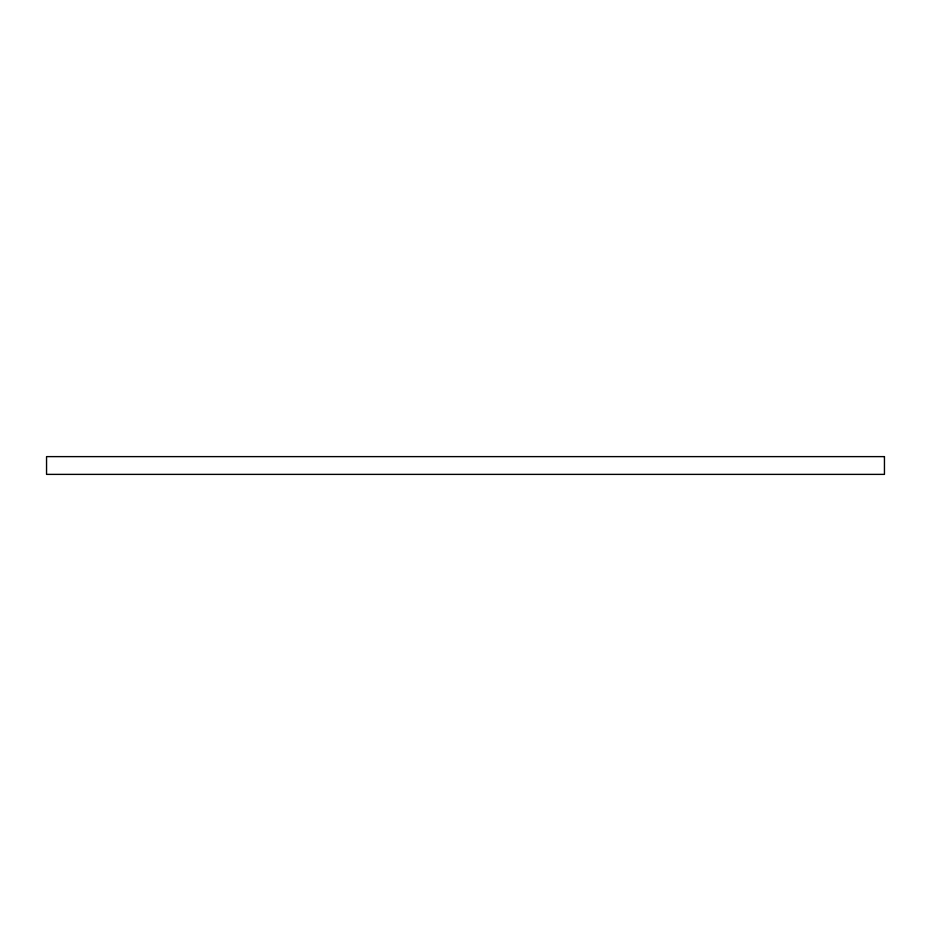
<?xml version="1.0" encoding="UTF-8"?>
<svg xmlns="http://www.w3.org/2000/svg" width="931" height="931" viewBox="0 0 931 931"><rect width="100%" height="100%" fill="white"/><g stroke="black" fill="none" stroke-linecap="round" stroke-linejoin="round"><path stroke-width="1.4" d="M884.45 456.621L46.55 456.621L46.55 474.379L884.45 474.379L884.45 456.621"/></g></svg>
